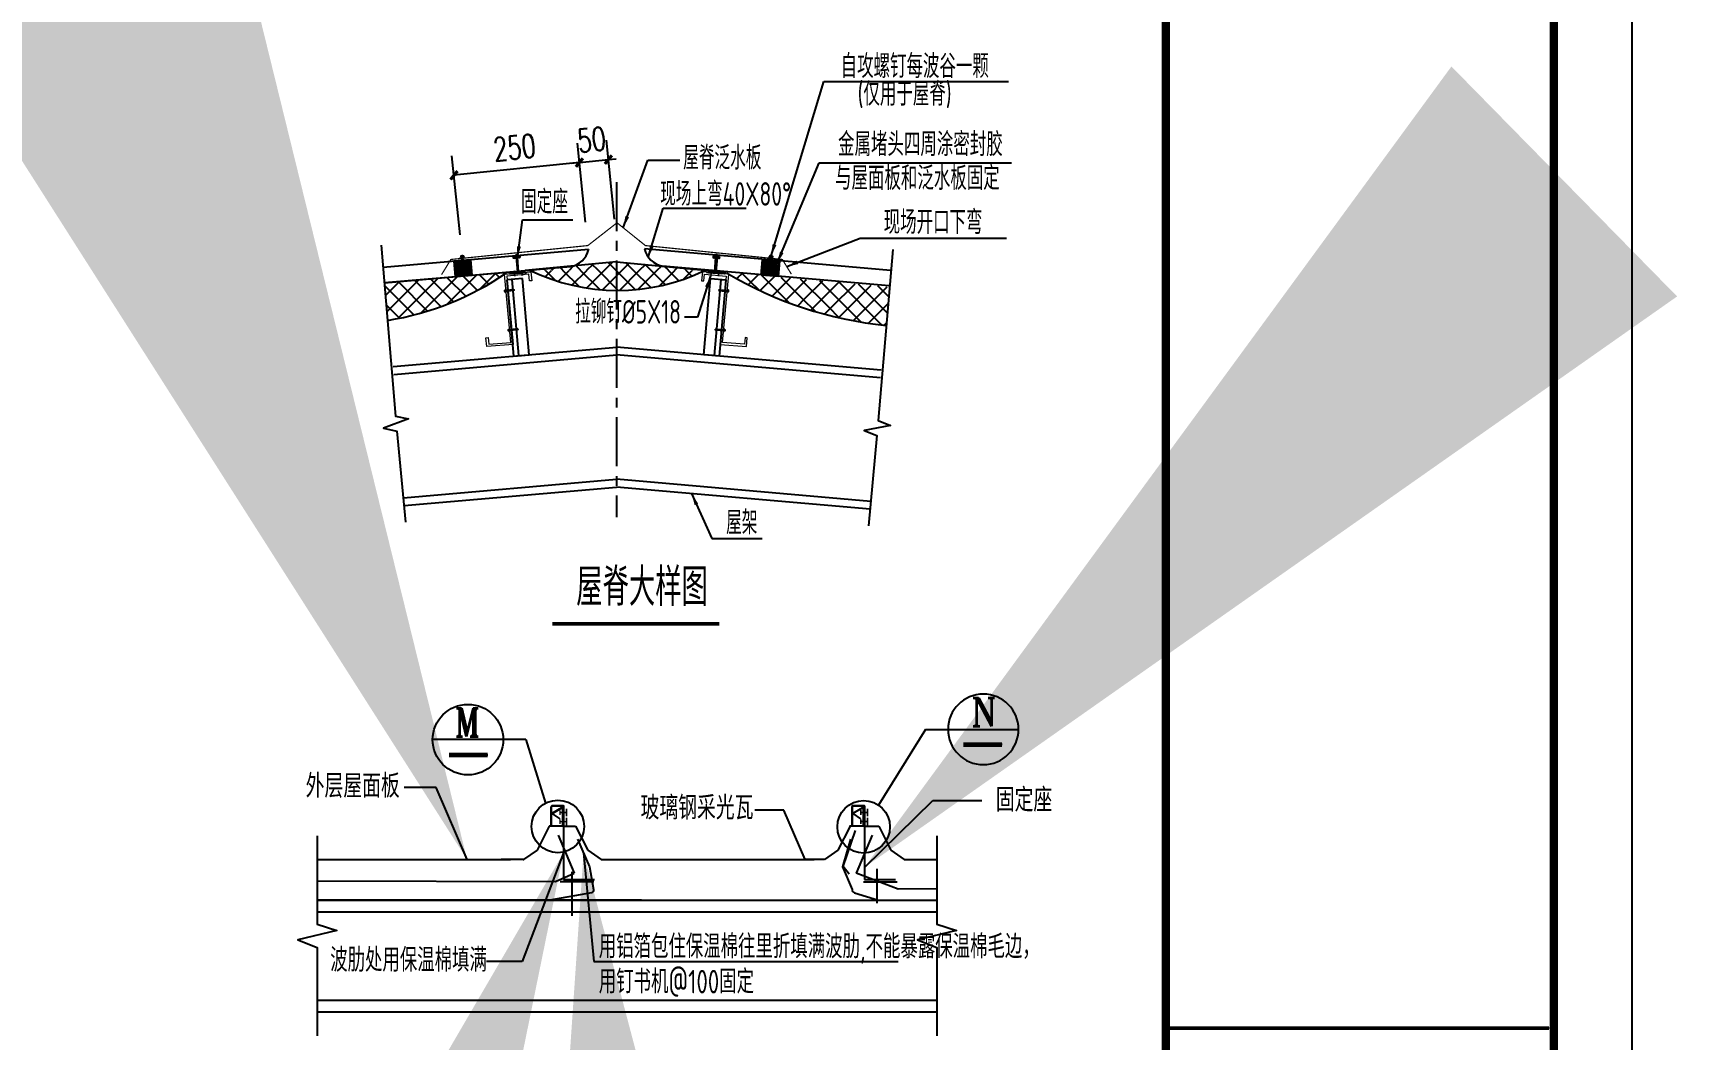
# Model space of a CAD drawing. Extents: x 180850 to 1399066, y 48356 to 327880.
# Drawn here: x 630435 to 672367, y 268477 to 294156 of the extents above; entities that cross this region are included whole.
import ezdxf
from ezdxf.enums import TextEntityAlignment as Align

# ---------------------------------------------------------------- set-up
doc = ezdxf.new("R2010")
doc.units = 0
doc.header["$LTSCALE"] = 1000
doc.linetypes.add('CENTER', pattern=[2, 1.25, -0.25, 0.25, -0.25])
doc.linetypes.add('PHANTOM', pattern=[2.5, 1.25, -0.25, 0.25, -0.25, 0.25, -0.25])
for name, color, linetype in [('3', 3, 'PHANTOM'), ('7', 3, 'Continuous'), ('8', 3, 'Continuous'), ('AXIS', 3, 'Continuous'), ('B 板', 11, 'Continuous'), ('DOTE', 1, 'Continuous'), ('E_LINE', 7, 'Continuous'), ('GL', 150, 'Continuous'), ('PUB_DIM', 3, 'Continuous'), ('PUB_TEXT', 7, 'Continuous'), ('PUB_TITLE', 4, 'Continuous'), ('TEXT', 7, 'Continuous'), ('WINDOW_TEXT', 7, 'Continuous'), ('保温棉', 6, 'BATTING'), ('文字', 7, 'Continuous'), ('黄色', 2, 'Continuous')]:
    doc.layers.add(name, color=color, linetype=linetype)
doc.layers.add('檩条', color=30, linetype='Continuous', lineweight=5)
doc.styles.add('_TCH_DIM_T3', font='SIMPLEX', dxfattribs={"width": 0.705882, "bigfont": 'GBCBIG'})
doc.styles.add('C', font='tssdeng.shx', dxfattribs={"height": 3, "bigfont": 'tssdchn.shx'})
doc.styles.add('ROMANC', font='romant.shx', dxfattribs={"width": 0.8, "bigfont": '@1hztxt.shx'})
doc.styles.get("Standard").update_dxf_attribs({"font": 'gbenor.shx', "bigfont": 'gbcbig.shx'})
doc.styles.add('TSSD_Norm', font='tssdeng.shx', dxfattribs={"bigfont": 'hztxt.shx'})
doc.linetypes.add('BATTING', pattern='A,0.0001,-0.1,[134,ltypeshp.shx,S=0.1,R=0,X=-0.1,Y=0],-0.2,[134,ltypeshp.shx,S=0.1,R=180,X=0.1,Y=0],-0.1', length=0.4001)
doc.dimstyles.get("Standard").update_dxf_attribs({"dimscale": 100, "dimtxt": 3.5, "dimasz": 1, "dimexe": 2.5, "dimexo": 3, "dimgap": 1.5, "dimtad": 1, "dimdec": 0, "dimzin": 0, "dimdsep": 46, "dimtxsty": 'Standard', "dimblk": 'ARCHTICK', "dimcen": 0.09, "dimadec": 0, "dimazin": 0, "dimtfac": 1, "dimtdec": 0, "dimtix": 1, "dimtmove": 2, "dimatfit": 3, "dimfxl": 1, "dimtolj": 1, "dimtzin": 0, "dimarcsym": 0})
doc.dimstyles.new('TCH-200-1', dxfattribs={"dimtxt": 595, "dimasz": 200, "dimexe": 500, "dimexo": 600, "dimgap": 252.5, "dimtad": 1, "dimdec": 0, "dimzin": 0, "dimdsep": 46, "dimtxsty": '_TCH_DIM_T3', "dimblk": 'ARCHTICK', "dimcen": 0.09, "dimclrd": 3, "dimclre": 3, "dimclrt": 7, "dimazin": 2, "dimtfac": 1, "dimtdec": 0, "dimtix": 1, "dimtmove": 2, "dimatfit": 3, "dimfxl": 1, "dimtolj": 1, "dimtzin": 0, "dimarcsym": 0})
pattern_1 = [(45, (-51938.04, -319946.5), (-224.5064, 224.5064), []), (135, (-51938.04, -319946.5), (-224.5064, -224.5064), [])]
pattern_2 = [(45, (756796.1, 352334.894), (-29.462783, 29.462783), []), (135, (756796.1, 352334.894), (-29.462783, -29.462783), [])]

# ---------------------------------------------------------------- blocks, each defined once
blk = doc.blocks.new('_ArchTick')
at = {"color": 0, "linetype": 'ByBlock', "const_width": 0.4}
blk.add_lwpolyline([(-0.5, -0.5), (0.5, 0.5)], dxfattribs=at)
blk = doc.blocks.new('*D473')
at = {"layer": 'AXIS', "color": 3, "lineweight": -2, "transparency": 16777216}
for p, q in [((644526, 289325), (644321, 291343)), ((645265, 289400), (645060, 291418)), ((644372, 290846), (644173, 290825)), ((644372, 290846), (645111, 290921)), ((645111, 290921), (645310, 290941))]:
    blk.add_line(p, q, dxfattribs=at)
at = {"layer": 'Defpoints', "color": 0, "transparency": 16777216}
for p in [(645111, 290921), (644587, 288728, -14255), (645326, 288803, -14255)]:
    blk.add_point(p, dxfattribs=at)
at = {"layer": 'AXIS', "color": 3, "lineweight": -2, "transparency": 16777216, "xscale": 200, "yscale": 200, "zscale": 200}
for p, rotation in [((645111, 290921), 185.801256565618), ((644372, 290846), 5.801256565618065)]:
    blk.add_blockref('_ArchTick', p, dxfattribs=dict(at, rotation=rotation))
at = {"layer": 'AXIS', "color": 7, "transparency": 16777216, "insert": (644686, 291430), "char_height": 595, "attachment_point": 5, "rotation": 5.8013, "style": '_TCH_DIM_T3'}
blk.add_mtext('\\A1;50', dxfattribs=at)
blk = doc.blocks.new('*D474')
at = {"layer": 'AXIS', "color": 3, "lineweight": -2, "transparency": 16777216}
for p, q in [((641328, 289000), (641123, 291018)), ((644526, 289325), (644321, 291343)), ((644372, 290846), (641174, 290521))]:
    blk.add_line(p, q, dxfattribs=at)
at = {"layer": 'Defpoints', "color": 0, "transparency": 16777216}
for p in [(641174, 290521), (644587, 288728, -14255), (641389, 288403, -14255)]:
    blk.add_point(p, dxfattribs=at)
at = {"layer": 'AXIS', "color": 3, "lineweight": -2, "transparency": 16777216, "xscale": 200, "yscale": 200, "zscale": 200}
for p, rotation in [((641174, 290521), 185.801256565619), ((644372, 290846), 5.801256565619024)]:
    blk.add_blockref('_ArchTick', p, dxfattribs=dict(at, rotation=rotation))
at = {"layer": 'AXIS', "color": 7, "transparency": 16777216, "insert": (642717, 291230), "char_height": 595, "attachment_point": 5, "rotation": 5.8013, "style": '_TCH_DIM_T3'}
blk.add_mtext('\\A1;250', dxfattribs=at)
blk = doc.blocks.new('*X337')
at = {"color": 0}
for p, q in [((903710.7, -307545.5), (903713.7, -307542.6)), ((903710.7, -307554.3), (903716.7, -307548.3)), ((903710.7, -307563.2), (903716.7, -307557.2)), ((903710.7, -307572), (903716.7, -307566)), ((903710.7, -307580.9), (903716.7, -307574.9)), ((903710.7, -307589.7), (903716.7, -307583.7)), ((903710.7, -307598.5), (903716.7, -307592.5)), ((903712.2, -307606), (903716.1, -307602))]:
    blk.add_line(p, q, dxfattribs=at)
blk = doc.blocks.new('AUDIT_I_040821143925-1')
at = {"linetype": 'Continuous', "ltscale": 20, "xscale": -0.899999999919668, "yscale": 0.8999999999068677, "zscale": 0.9, "rotation": 269.9996944201824}
blk.add_blockref('*X337', (276843.2, -813343.8), dxfattribs=at)
blk = doc.blocks.new('GD')
at = {"linetype": 'Continuous', "ltscale": 20}
for p, q in [((0, 1.3), (15, 3.6)), ((0, -1.3), (0, 1.3)), ((15, 3.6), (137.5, 3.6)), ((108.1, -3.6), (108.1, 3.6)), ((137.5, -9.7), (137.5, 9.7)), ((137.5, 9.7), (140.8, 9.7)), ((140.8, -9.7), (140.8, 9.7)), ((148.5, 7.5), (140.8, 7.5)), ((148.5, 3.4), (140.8, 3.4)), ((150, -5.5), (150, 5.4)), ((0, -1.3), (15, -3.6)), ((15, -3.6), (137.5, -3.6)), ((137.5, -9.7), (140.8, -9.7)), ((148.5, -3.4), (140.8, -3.4)), ((148.5, -7.5), (140.8, -7.5))]:
    blk.add_line(p, q, dxfattribs=at)
blk.add_ellipse((148.5, 5.4), major_axis=(0, 2.08), ratio=0.698493, start_param=3.141597, end_param=6.28319, dxfattribs=at)
at = {"linetype": 'Continuous', "ltscale": 20, "extrusion": (0, 0, -1)}
for centre, major_axis, ratio, start_param, end_param in [((148.5, 0), (0, 3.37), 0.429967, -0.000017, 3.141602), ((148.5, -5.5), (0, 2.08), 0.698493, -0.000005, 3.141588)]:
    blk.add_ellipse(centre, major_axis=major_axis, ratio=ratio, start_param=start_param, end_param=end_param, dxfattribs=at)
at = {"layer": 'PUB_TEXT', "xscale": 1.825602383585646, "yscale": 1.341960000107064, "zscale": 1.34196}
blk.add_blockref('AUDIT_I_040821143925-1', (0, 0), dxfattribs=at)
blk = doc.blocks.new('A$C19992F44')
at = {"linetype": 'ByBlock'}
for p, q in [((183, 548), (106, 488)), ((213, 548), (290, 488)), ((129, 455), (181, 478)), ((267, 455), (215, 478))]:
    blk.add_line(p, q, dxfattribs=at)
for points in [[(0, 40), (396, 40), (396, 0), (0, 0)], [(181, 40), (215, 40), (215, 478), (181, 478)]]:
    blk.add_lwpolyline(points, close=True, dxfattribs=at)
for centre in [(118, 473), (198, 535), (277, 473)]:
    blk.add_circle(centre, 20, dxfattribs=at)
blk = doc.blocks.new('MD')
at = {"linetype": 'Continuous', "ltscale": 20}
blk.add_hatch(color=256, dxfattribs=at).paths.add_polyline_path([(8.6, -7.8), (8.6, -2.6), (-13.3, -4.2), (-13.2, 4.1), (8.6, 2.4), (8.6, 7.6, -0.696305)])
blk = doc.blocks.new('A$C3F5C0C89')
at = {"color": 3, "linetype": 'Continuous'}
blk.add_line((603, 2096), (1037, 2134), dxfattribs=at)
at = {"layer": 'B 板'}
for p, q in [((935, 1979), (543, 1945)), ((713, 0), (543, 1945)), ((838, 11), (668, 1956)), ((1105, 34), (935, 1979)), ((713, 0), (1105, 34))]:
    blk.add_line(p, q, dxfattribs=at)
at = {"layer": '檩条'}
blk.add_lwpolyline([(535, 2034), (691, 298), (20, 241), (0, 464), (56, 469), (71, 302), (631, 349), (474, 2085), (1146, 2146), (1167, 1922), (1111, 1917), (1095, 2085)], close=True, dxfattribs=at)
at = {"linetype": 'ByBlock', "xscale": 0.855, "yscale": 0.855, "zscale": 0.855, "rotation": 4.571898548083435}
blk.add_blockref('A$C19992F44', (651, 2102), dxfattribs=at)
at = {"xscale": -1.653584623954667, "yscale": 2.755974374997604, "zscale": 2.755974374999999, "rotation": 5.156578724890455}
for p in [(731, 1680), (821, 681)]:
    blk.add_blockref('GD', p, dxfattribs=at)
at = {"layer": 'E_LINE', "xscale": 5.62443749999511, "yscale": 5.62443749999511, "zscale": 5.624437499999999, "rotation": 98.0183626343514}
for p in [(726, 2106, 0), (920, 2121, 0)]:
    blk.add_blockref('MD', p, dxfattribs=at)
blk = doc.blocks.new('索引号')
at = {"layer": 'PUB_DIM', "lineweight": -3, "ltscale": 10}
blk.add_line((1000, 0), (0, 0), dxfattribs=at)
at = {"layer": 'PUB_DIM', "lineweight": -3}
blk.add_circle((500, 0), 500, dxfattribs=at)
at = {"layer": 'PUB_TEXT', "lineweight": -3, "style": 'ROMANC'}
for tag, width, p, p2 in [('1', 1.266667, (310, 46), (672, 46)), ('-', 0.513514, (310, -426), (672, -426))]:
    blk.add_attdef(tag, text='', height=400, dxfattribs=dict(at, width=width)).set_placement(p, p2, align=Align.FIT)

msp = doc.modelspace()

# ---------------------------------------------------------------- hatches: boundary and pattern name
at = {"linetype": 'Continuous', "ltscale": 0.25}
h = msp.add_hatch(dxfattribs=at)
h.set_pattern_fill('ANSI37', color=6, scale=333.333333, style=0)
h.set_pattern_definition(pattern_2)
h.paths.add_polyline_path([(641606.38, 288337.34), (641172.38, 288299.37), (641203.89, 287939.14), (641637.9, 287977.11)])
h.paths.add_polyline_path([(641169.56, 288331.54), (641172.38, 288299.37), (641393.13, 288318.69), (641390.98, 288350.92)])
h.paths.add_polyline_path([(641390.98, 288350.92), (641393.13, 288318.69), (641606.38, 288337.34), (641603.57, 288369.52)])
at = {"linetype": 'ByBlock'}
h = msp.add_hatch(dxfattribs=at)
h.set_pattern_fill('ANSI37', color=8, scale=200)
h.set_pattern_definition(pattern_1)
edge = h.paths.add_edge_path()
edge.add_line((645321.5, 288312.91), (642985.14, 288093.44))
edge.add_line((645321.5, 288312.91), (647657.85, 288093.44))
edge.add_arc((645344.66, 292694.52), 5109.93, 243.951357, 295.969216)
at = {"linetype": 'Continuous', "ltscale": 0.25}
h = msp.add_hatch(dxfattribs=at)
h.set_pattern_fill('ANSI37', color=6, scale=333.333333, style=0)
h.set_pattern_definition(pattern_2)
h.paths.add_polyline_path([(649036.61, 288337.34), (649470.62, 288299.37), (649439.1, 287939.14), (649005.1, 287977.11)])
h.paths.add_polyline_path([(649473.43, 288331.54), (649470.62, 288299.37), (649249.86, 288318.69), (649252.01, 288350.92)])
h.paths.add_polyline_path([(649252.01, 288350.92), (649249.86, 288318.69), (649036.61, 288337.34), (649039.43, 288369.52)])
at = {"linetype": 'ByBlock'}
h = msp.add_hatch(dxfattribs=at)
h.set_pattern_fill('ANSI37', color=8, scale=200)
h.set_pattern_definition(pattern_1)
edge = h.paths.add_edge_path()
edge.add_line((642462.69, 287996.61), (642462.87, 287994.62))
edge.add_line((642462.87, 287994.62), (642639.3, 288010.54))
edge.add_line((642639.3, 288010.54), (642636.48, 288045.81))
edge.add_line((642636.48, 288045.81), (642790.5, 288058.12))
edge.add_line((642790.5, 288058.12), (642789.07, 288076.12))
edge.add_line((642789.07, 288076.12), (639398.04, 287776.55))
edge.add_line((639398.04, 287776.55), (639477.01, 286819.79))
edge.add_arc((638310.87, 294154.28), 7426.61, 279.034108, 303.989911)
h = msp.add_hatch(dxfattribs=at)
h.set_pattern_fill('ANSI37', color=8, scale=200)
h.set_pattern_definition(pattern_1)
edge = h.paths.add_edge_path()
edge.add_line((648180.3, 287996.61), (648180.12, 287994.62))
edge.add_line((648180.12, 287994.62), (648003.7, 288010.54))
edge.add_line((648003.7, 288010.54), (648006.52, 288045.81))
edge.add_line((648006.52, 288045.81), (647852.49, 288058.12))
edge.add_line((647852.49, 288058.12), (647853.93, 288076.12))
edge.add_line((647853.93, 288076.12), (652281.7, 287674.01))
edge.add_line((652281.7, 287674.01), (652196.8, 286690.01))
edge.add_arc((653209.21, 296628.87), 9990.29, 239.776139, 264.183655, ccw=False)
at = {"linetype": 'Continuous'}
h = msp.add_hatch(color=4, dxfattribs=at)
h.paths.add_polyline_path([(643957.05, 274298.43), (643947.05, 274298.43), (643947.05, 274032.99), (643957.05, 274032.99)])
h.paths.add_polyline_path([(643957.05, 274032.99), (643967.05, 274032.99), (643967.05, 274298.43), (643957.05, 274298.43)])
h.paths.add_polyline_path([(643957.05, 274032.99), (643947.05, 274032.99), (643947.05, 273966.39), (643957.05, 273966.39)])
h.paths.add_polyline_path([(643957.05, 273966.39), (643967.05, 273966.39), (643967.05, 274032.99), (643957.05, 274032.99)])
h = msp.add_hatch(color=4, dxfattribs=at)
h.paths.add_polyline_path([(651631.55, 274299.73), (651621.55, 274299.73), (651621.55, 274034.28), (651631.55, 274034.28)])
h.paths.add_polyline_path([(651631.55, 274034.28), (651641.55, 274034.28), (651641.55, 274299.73), (651631.55, 274299.73)])
h.paths.add_polyline_path([(651631.55, 274034.28), (651621.55, 274034.28), (651621.55, 273967.69), (651631.55, 273967.69)])
h.paths.add_polyline_path([(651631.55, 273967.69), (651641.55, 273967.69), (651641.55, 274034.28), (651631.55, 274034.28)])

# ---------------------------------------------------------------- linework, layer by layer
at = {"color": 6, "linetype": 'Continuous', "ltscale": 0.25}
for p, q in [((641603.69, 288368.07), (641169.69, 288330.1)), ((641169.69, 288330.1), (641204.02, 287937.69)), ((641638.02, 287975.66), (641603.69, 288368.07)), ((649004.97, 287975.66), (649039.3, 288368.07)), ((649039.3, 288368.07), (649473.3, 288330.1)), ((649473.3, 288330.1), (649438.97, 287937.69)), ((641204.02, 287937.69), (641638.02, 287975.66)), ((649438.97, 287937.69), (649004.97, 287975.66))]:
    msp.add_line(p, q, dxfattribs=at)
at = {"linetype": 'ByBlock'}
for p, q in [((645321.5, 288312.91, -10293.2), (642985.14, 288093.44)), ((645321.5, 288312.91, -10293.2), (647657.85, 288093.44)), ((642636.48, 288045.81), (639397.84, 287776.53))]:
    msp.add_line(p, q, dxfattribs=at)
at = {"color": 7, "linetype": 'Continuous'}
for p, q in [((655152.64, 275992.42), (654167.6, 275992.42)), ((641050.12, 275730.31), (642035.16, 275730.31)), ((644182.91, 272742.59), (644182.91, 271625.39))]:
    msp.add_line(p, q, dxfattribs=at)
at = {"color": 6, "linetype": 'Continuous'}
for p, q in [((643652.6, 273908), (643652.6, 274412.23)), ((643957.05, 274432.23), (643672.6, 274432.23)), ((643977.05, 273908), (643977.05, 274412.23)), ((651327.1, 273909.3), (651327.1, 274413.53)), ((651631.55, 274433.53), (651347.1, 274433.53)), ((651651.55, 273909.3), (651651.55, 274413.53))]:
    msp.add_line(p, q, dxfattribs=at)
at = {"color": 3}
for p, q in [((643662.6, 273908), (643662.6, 274402.23)), ((643947.05, 274422.23), (643682.6, 274422.23)), ((643967.05, 273908), (643967.05, 274402.23)), ((651337.1, 273909.3), (651337.1, 274403.53)), ((651621.55, 274423.53), (651357.1, 274423.53)), ((651641.55, 273909.3), (651641.55, 274403.53)), ((643600.95, 273908), (643292.04, 273301.73)), ((643967.05, 273908), (643600.95, 273908)), ((643967.05, 273908.65), (643967.05, 273767.67)), ((651641.55, 273909.3), (651641.55, 273768.32)), ((651641.55, 273909.3), (652007.75, 273909.3)), ((651673.36, 273909.3), (652007.75, 273909.3)), ((652007.75, 273909.3), (652316.66, 273303.03)), ((637686.23, 273062.79), (642614.91, 273062.79)), ((642950.79, 273062.79), (642373.78, 273062.79)), ((643292.04, 273301.73), (642950.79, 273062.79)), ((643292.04, 273301.73), (642950.79, 273062.79)), ((652316.66, 273303.03), (652657.91, 273064.09)), ((652657.91, 273064.09), (653491.43, 273064.09)), ((645960.33, 272026.39), (637686.23, 272025.37))]:
    msp.add_line(p, q, dxfattribs=at)
at = {"color": 3, "linetype": 'Continuous'}
for p, q in [((643957.05, 274402.23), (643672.6, 274238)), ((651631.55, 274403.53), (651347.1, 274239.3)), ((643672.6, 274238), (643869.2, 274100.34)), ((651347.1, 274239.3), (651543.7, 274101.64))]:
    msp.add_line(p, q, dxfattribs=at)
at = {"color": 1, "linetype": 'Continuous'}
for p, q in [((643917.05, 274370.68), (643704.56, 274248)), ((643947.05, 273908), (643947.05, 274353.36)), ((651591.55, 274371.98), (651379.07, 274249.3)), ((651621.55, 273909.3), (651621.55, 274354.66))]:
    msp.add_line(p, q, dxfattribs=at)
at = {"color": 4, "linetype": 'Continuous'}
for p, q in [((643947.05, 274298.43), (643967.05, 274298.43)), ((651621.55, 274299.73), (651641.55, 274299.73)), ((643947.05, 274192.74), (643967.05, 274192.74)), ((643947.05, 274066.27), (643967.05, 274066.27)), ((651621.55, 274194.04), (651641.55, 274194.04)), ((651621.55, 274067.57), (651641.55, 274067.57)), ((651621.55, 273961.88), (651641.55, 273961.88))]:
    msp.add_line(p, q, dxfattribs=at)
at = {"color": 1, "const_width": 30}
msp.add_lwpolyline([(640856.53, 287984.88), (641093.99, 288373.17), (644587.12, 288728.07), (645331.26, 289309.76), (646055.87, 288728.07), (649549.01, 288373.17), (649777.94, 287998.96)], dxfattribs=at)
at = {"color": 3, "const_width": 94.08}
msp.add_lwpolyline([(643686.24, 279073.35), (647941.67, 279073.35)], dxfattribs=at)
at = {"color": 7, "linetype": 'Continuous', "const_width": 120}
for points in [[(655152.64, 275992.42), (654167.6, 275992.42)], [(641050.12, 275730.31), (642035.16, 275730.31)]]:
    msp.add_lwpolyline(points, dxfattribs=at)
at = {"color": 2, "linetype": 'Continuous', "const_width": 40}
for points in [[(643876.59, 274320.21), (643876.59, 274199.65)], [(643876.59, 274259.34), (644059.97, 274259.34)], [(644045.55, 274358.89), (644045.55, 274163.7)], [(651551.09, 274321.51), (651551.09, 274200.95)], [(651551.09, 274260.64), (651734.47, 274260.64)], [(651720.05, 274360.19), (651720.05, 274165)], [(643876.59, 274088.04), (643876.59, 273967.49)], [(643876.59, 274027.17), (644059.97, 274027.17)], [(644045.55, 274126.72), (644045.55, 273931.53)], [(651551.09, 274089.34), (651551.09, 273968.79)], [(651551.09, 274028.47), (651734.47, 274028.47)], [(651720.05, 274128.02), (651720.05, 273932.83)]]:
    msp.add_lwpolyline(points, dxfattribs=at)
at = {"linetype": 'ByBlock'}
for centre, radius, start, end in [((645344.66, 292694.52, -13650.21), 5109.93, 243.951357, 295.969216), ((638325.32, 294111.04, 394.22), 7381.64, 278.976022, 304.594271), ((653175.21, 296484.74, 28115.53), 9843.47, 239.143983, 264.295566)]:
    msp.add_arc(centre, radius, start, end, dxfattribs=at)
at = {"color": 6, "linetype": 'Continuous'}
for centre, start, end in [((643672.6, 274412.23), 90, 180), ((643927.05, 274353.36), 0, 120), ((643957.05, 274412.23), 0, 90), ((651347.1, 274413.53), 90, 180), ((651601.55, 274354.66), 0, 120), ((651631.55, 274413.53), 0, 90)]:
    msp.add_arc(centre, 20, start, end, dxfattribs=at)
at = {"color": 7, "linetype": 'Continuous'}
for centre in [(643682.6, 274402.23), (651357.1, 274403.53)]:
    msp.add_arc(centre, 20, 90, 180, dxfattribs=at)
at = {"color": 3, "linetype": 'Continuous'}
for centre, start, end in [((643709.79, 274236.38), 120, 235), ((643937.05, 274367.59), 0, 120), ((651384.29, 274237.68), 120, 235), ((651611.55, 274368.89), 0, 120)]:
    msp.add_arc(centre, 20, start, end, dxfattribs=at)
at = {"color": 1, "linetype": 'Continuous'}
for centre in [(643927.05, 274353.36), (651601.55, 274354.66)]:
    msp.add_arc(centre, 20, 0, 120, dxfattribs=at)
at = {"color": 3}
for centre in [(643947.05, 274402.23), (651621.55, 274403.53)]:
    msp.add_arc(centre, 20, 0, 90, dxfattribs=at)
msp.add_point((642950.79, 273062.79), dxfattribs=at)
at = {"layer": '7'}
for p, q in [((653196.72, 276382.19), (652001.41, 274447.85)), ((653196.72, 276382.19), (653772.84, 276382.19)), ((643006.05, 276120.09), (642429.92, 276120.09)), ((643006.05, 276120.09), (643509.61, 274499.27)), ((649584.08, 274317.31), (648850.56, 274317.31)), ((650133.92, 273063.44), (649584.08, 274317.31)), ((642911.42, 270462.66), (642005.63, 270462.66)), ((644741.42, 270462.66), (652502.45, 270462.66))]:
    msp.add_line(p, q, dxfattribs=at)
at = {"layer": '7', "color": 3}
for p, q in [((643967.05, 273908.65), (643967.05, 272553.58)), ((651641.55, 273909.3), (651641.55, 272554.23)), ((643967.05, 272553.58), (644758.29, 272553.58)), ((651641.55, 272554.23), (652432.8, 272554.23))]:
    msp.add_line(p, q, dxfattribs=at)
at = {"layer": '7'}
for centre in [(643821.5, 273905.96), (651621.55, 273895.58)]:
    msp.add_circle(centre, 670.29, dxfattribs=at)
at = {"layer": '8', "color": 7, "linetype": 'Continuous'}
for p, q in [((643967.05, 273908.65), (644277.14, 273908.65)), ((644277.14, 273908.65), (644586.06, 273302.38)), ((651275.36, 273909.3), (650966.45, 273303.03)), ((651621.55, 273909.3), (651275.36, 273909.3)), ((651641.55, 273909.3), (651275.36, 273909.3)), ((644586.06, 273302.38), (644927.3, 273063.44)), ((644927.3, 273063.44), (650361.59, 273063.44)), ((650624.27, 273063.44), (650120.46, 273063.44)), ((650966.45, 273303.03), (650624.27, 273063.44)), ((651961.66, 272821.21), (651961.66, 271948.49))]:
    msp.add_line(p, q, dxfattribs=at)
at = {"layer": '8', "color": 7, "linetype": 'Continuous', "ltscale": 0.4}
for p, q in [((644740.82, 272487.41), (643882.82, 272487.41)), ((651620.45, 272487.41), (652478.45, 272487.41))]:
    msp.add_line(p, q, dxfattribs=at)
at = {"layer": '8', "color": 7, "linetype": 'Continuous'}
msp.add_point((651275.46, 273908.65), dxfattribs=at)
msp.add_point((651275.46, 273908.65), dxfattribs=at)
msp.add_point((651275.46, 273908.65), dxfattribs=at)
at = {"layer": 'AXIS', "linetype": 'ByBlock'}
for p, q in [((639368.04, 288173.93), (644604.53, 288632.07)), ((644604.53, 288632.07), (644604.78, 288628.8)), ((652308.23, 288094.12, -5146.6), (646032.41, 288643.18, -5146.6)), ((639402.77, 287776.97), (644144.21, 288195.84)), ((652273.97, 287697.12, -5146.6), (646489.67, 288203.18, -5146.6))]:
    msp.add_line(p, q, dxfattribs=at)
at = {"layer": 'AXIS', "linetype": 'ByBlock', "elevation": 14254.87}
for points in [[(639318.45, 288740.75), (639678.55, 284378.29), (640016.44, 284302.45), (639374.64, 284065.62), (639712.54, 283989.78), (639936.76, 281673.36)], [(652363.94, 288627.23), (651987.81, 284267.9), (652307.4, 284134.53), (651634.22, 284012.74), (651953.82, 283879.38), (651746.84, 281573.73)]]:
    msp.add_lwpolyline(points, dxfattribs=at)
at = {"layer": 'AXIS', "linetype": 'ByBlock'}
for centre, radius, start, end in [((644063.05, 288743.63), 553.78, 278.42841, 347.127849), ((646616, 288792.06, -5146.6), 602.28, 194.292916, 257.892715)]:
    msp.add_arc(centre, radius, start, end, dxfattribs=at)
at = {"layer": 'Defpoints', "color": 0, "linetype": 'ByBlock'}
msp.add_point((644927.3, 273063.44), dxfattribs=at)
at = {"layer": 'DOTE', "linetype": 'CENTER'}
msp.add_line((645321.5, 290346.69), (645321.5, 281796.52), dxfattribs=at)
at = {"layer": 'GL', "linetype": 'ByBlock'}
for p, q in [((639624.65, 285640.25), (645324.85, 286138.95)), ((652068.48, 285548.66), (645321.5, 286138.95)), ((639642.02, 285441.77), (645324.85, 285938.95)), ((652051.35, 285350.16), (645321.5, 285938.95)), ((639882.79, 282290.25), (645322.52, 282766.16)), ((651802.96, 282198.9), (645319.17, 282766.16)), ((639900.16, 282091.77), (645322.52, 282566.16)), ((651785.15, 282000.46), (645319.17, 282566.16))]:
    msp.add_line(p, q, dxfattribs=at)
at = {"layer": 'PUB_DIM'}
for points in [[(637686.23, 273662.79), (637686.23, 273062.79), (637686.23, 271408.14), (638186.23, 271248.14), (637187.48, 271011.51), (637686.23, 270816.14), (637686.23, 269161.49), (637686.23, 268561.49)], [(653491.43, 273664.09), (653491.43, 273064.09), (653491.43, 271408.92), (653991.43, 271248.92), (652992.68, 271012.29), (653491.43, 270816.92), (653491.43, 269159.8), (653491.43, 268561.75)]]:
    msp.add_lwpolyline(points, dxfattribs=at)
at = {"layer": 'PUB_TITLE'}
msp.add_line((669102.78, 268757.25), (659325.85, 268757.25), dxfattribs=at)
msp.add_lwpolyline([(552424.83, 232984.16), (671224.83, 232984.16), (671224.83, 316984.16), (552424.83, 316984.16)], close=True, dxfattribs=at)
at = {"layer": 'PUB_TITLE', "const_width": 212.12}
for points in [[(555245.15, 234398.34), (555245.15, 315569.98), (669224.83, 315569.98), (669224.83, 234398.34)], [(659325.85, 315569.98), (669224.83, 315569.98), (669224.83, 234398.34), (659325.85, 234398.34)]]:
    msp.add_lwpolyline(points, close=True, dxfattribs=at)
at = {"layer": 'PUB_TITLE', "const_width": 97.77}
msp.add_lwpolyline([(659325.85, 268757.25), (669102.78, 268757.25)], dxfattribs=at)
at = {"layer": '保温棉', "color": 6, "linetype": 'BATTING', "ltscale": 0.5}
for p, q in [((643828.23, 273682.63), (644240.89, 272716.19)), ((651103.01, 272886.27), (651414.7, 273800.27)), ((651840.14, 273682.38), (651427.49, 272715.94)), ((643764.05, 272500.18), (644240.89, 272716.19)), ((652502.89, 272307.45), (651427.49, 272715.94)), ((637686.23, 272512.89), (643764.05, 272500.18)), ((653491.43, 272309.51), (652502.89, 272307.45))]:
    msp.add_line(p, q, dxfattribs=at)
at = {"layer": '保温棉', "color": 6, "linetype": 'BATTING'}
msp.add_line((651255.6, 272683.54), (651103.01, 272886.27), dxfattribs=at)
at = {"layer": '文字', "linetype": 'Continuous', "ltscale": 0.4}
for points in [[(644327.95, 273582.72), (644628.05, 272875.79), (644734.93, 272297.54, -0.41637255), (644677, 272214), (643620.04, 272026.67), (642831.64, 272026.01)], [(651289.74, 273582.72), (651078.45, 272875.79), (651331.56, 272297.54, 0.41637255), (651389.49, 272214), (651997.65, 272026.67), (652786.05, 272026.01)]]:
    msp.add_lwpolyline(points, format="xyb", dxfattribs=at)
at = {"layer": '黄色'}
for p, q in [((637686.23, 272027.4), (653491.43, 272025.45)), ((637686.23, 271729.26), (653491.43, 271727.3)), ((653491.43, 269459.81), (637686.23, 269459.81)), ((653491.43, 269161.49), (637686.23, 269161.49))]:
    msp.add_line(p, q, dxfattribs=at)

# ---------------------------------------------------------------- block references
at = {"linetype": 'ByBlock'}
msp.add_blockref('A$C3F5C0C89', (641988.72, 285909.49), dxfattribs=at)
at = {"linetype": 'ByBlock', "xscale": -1}
msp.add_blockref('A$C3F5C0C89', (648654.28, 285909.49), dxfattribs=at)
at = {"yscale": 4.724527499995893, "zscale": 4.724527499999999}
for p, xscale, rotation in [((641420.39, 288041.54), -2.834716498208, 275.1565787248904), ((649222.61, 288041.54), 2.834716498208, 84.84342127510962)]:
    msp.add_blockref('GD', p, dxfattribs=dict(at, xscale=xscale, rotation=rotation))
at = {"layer": '3', "color": 3, "linetype": 'Continuous'}
ref = msp.add_blockref('索引号', (655572.84, 276382.19), dxfattribs=dict(at, xscale=-1.799999999930151, yscale=1.800000000017462, zscale=1.800000000000001))
ref.add_attrib('1', 'N', dxfattribs={"layer": 'PUB_TEXT', "lineweight": -3, "height": 720, "style": 'ROMANC', "width": 0.863636}).set_placement((654363.83, 276464.71), (655015.25, 276464.71), align=Align.FIT)
ref = msp.add_blockref('索引号', (640629.92, 276120.09), dxfattribs=dict(at, xscale=1.799999999930151, yscale=1.799999999930151, zscale=1.799999999930151))
ref.add_attrib('1', 'M', dxfattribs={"layer": 'PUB_TEXT', "lineweight": -3, "height": 720, "style": 'ROMANC', "width": 0.791667}).set_placement((641187.51, 276202.61), (641838.94, 276202.61), align=Align.FIT)

# ---------------------------------------------------------------- texts
at = {"layer": 'TEXT', "width": 0.7}
for s, height, style, p in [('自攻螺钉每波谷一颗', 600, 'TSSD_Norm', (651034.18, 293004.17)), ('(仅用于屋脊)', 600, 'TSSD_Norm', (651466.85, 292295.87)), ('金属堵头四周涂密封胶', 600, 'TSSD_Norm', (650968.08, 291011.24, -7127.44)), ('屋脊泛水板 ', 600, 'C', (647019.43, 290667.31, -7127.44)), ('与屋面板和泛水板固定', 600, 'TSSD_Norm', (650891.85, 290147.97, -7127.44)), ('固定座', 600, 'C', (642883.86, 289541.85, -7127.44)), ('现场上弯40X80%%D', 600, 'C', (646430.91, 289745.74, -7127.44)), ('现场开口下弯', 600, 'TSSD_Norm', (652132.34, 289023.61, -7127.44)), ('拉铆钉%%C5X18', 600, 'C', (644262.29, 286737.35, -7127.44)), ('屋架', 600, 'C', (648113.71, 281358.69, -7127.44)), ('屋脊大样图', 960, 'TSSD_Norm', (644290.4, 279533.47))]:
    msp.add_text(s, height=height, dxfattribs=dict(at, style=style)).set_placement(p)
at = {"layer": 'WINDOW_TEXT', "style": 'TSSD_Norm'}
for s, width, p in [('外层屋面板', 0.8, (637391.23, 274637.84)), ('玻璃钢采光瓦', 0.8, (645932.41, 274081.51)), ('固定座', 0.8, (654991.57, 274282.03)), ('用铝箔包住保温棉往里折填满波肋,不能暴露保温棉毛边，', 0.74, (644867.05, 270541.6)), ('波肋处用保温棉填满', 0.74, (638016.61, 270197.52)), ('用钉书机@100固定', 0.74, (644867.05, 269644.01))]:
    msp.add_text(s, height=600, dxfattribs=dict(at, width=width)).set_placement(p)

# ---------------------------------------------------------------- dimensions: what is measured, and where the dimension line sits
at = {"layer": 'AXIS'}
for p2, distance, text, picture, middle in [((645325.69, 288803.1), 2128.43, '50', '*D473', (644685.67, 291430.3, 14254.87)), ((641389.07, 288403.15), -2128.43, '250', '*D474', (642717.37, 291230.32, 14254.87))]:
    dim = msp.add_aligned_dim(p1=(644587.12, 288728.07), p2=p2, distance=distance, text=text, dimstyle='TCH-200-1', dxfattribs=at)
    dim.commit()
    dim.dimension.update_dxf_attribs({"geometry": picture, "text_midpoint": middle})

# ---------------------------------------------------------------- leaders
at = {"layer": '7', "linetype": 'Continuous'}
msp.add_leader([(651641.55, 272858.48), (653385.39, 274568.88), (654631.46, 274568.88)], dimstyle='Standard', override={"dimtxt": 500, "dimasz": 250, "dimexe": 0.1, "dimexo": 0.06, "dimgap": 100, "dimtad": 1, "dimtih": 0, "dimtoh": 0, "dimdec": 2, "dimclrd": 256, "dimclre": 256, "dimclrt": 256, "dimtfac": 0.2, "dimtdec": 2}, dxfattribs=at)
at = {"layer": '7'}
for points in [[(641507.08, 273062.79), (640722.25, 274898.63), (639902.12, 274898.63)], [(643967.05, 273231.12), (642911.42, 270462.66)], [(644478, 273229.26), (644741.42, 270462.66)]]:
    msp.add_leader(points, dimstyle='Standard', override={"dimtxt": 500, "dimasz": 250, "dimexe": 0.1, "dimexo": 0.06, "dimgap": 100, "dimtad": 1, "dimtih": 0, "dimtoh": 0, "dimdec": 2, "dimclrd": 256, "dimclre": 256, "dimclrt": 256, "dimtfac": 0.2, "dimtdec": 2}, dxfattribs=at)
at = {"layer": 'AXIS'}
for points in [[(649260.83, 288465.02, 14254.87), (650605.73, 292915.17, 14254.87), (655314.09, 292915.17, 14254.87)], [(645488.9, 289183.22, 14254.87), (646117.51, 290903.43, 14254.87), (646937.83, 290903.43, 14254.87)], [(649418.19, 288280.12, 14254.87), (650491.12, 290841.88, 14254.87), (655392.04, 290841.88, 14254.87)], [(642790.12, 288406.26, 14254.87), (642924, 289387.91, 14254.87), (644208.26, 289387.91, 14254.87)], [(646130.13, 288423.83, 14254.87), (646511.02, 289682.02, 14254.87), (648622.33, 289682.02, 14254.87)], [(649659.22, 288193.11, 14254.87), (651535.79, 288915.89, 14254.87), (655264.26, 288915.89, 14254.87)], [(647716.1, 287952.66), (647380.78, 286902.69), (647049.01, 286902.69)], [(647233.85, 282398.65, 14254.87), (647745.96, 281254.22, 14254.87), (649035.32, 281254.22, 14254.87)]]:
    msp.add_leader(points, dimstyle='TCH-200-1', override={"dimasz": 300}, dxfattribs=at)

doc.saveas('drawing.dxf')
